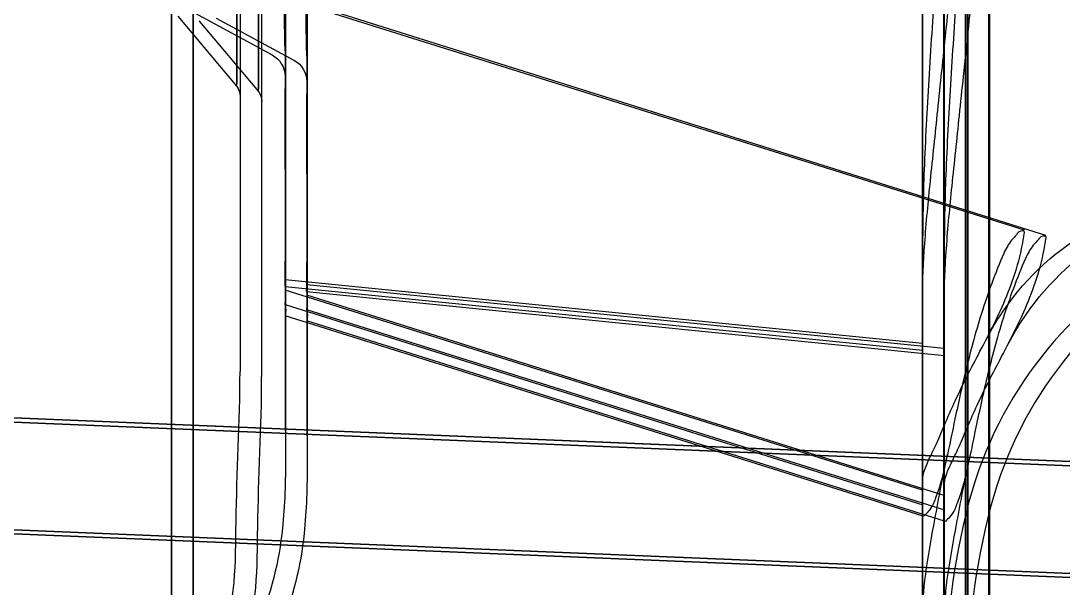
# Model space of a CAD drawing. Header units: millimetres. Extents: x -69706 to 52883, y -6882 to 68885.
# Drawn here: x 7236 to 7489.4, y 25951.8 to 26089.8 of the extents above; entities that cross this region are included whole.
import ezdxf

# ---------------------------------------------------------------- set-up
doc = ezdxf.new("R2010")
doc.units = ezdxf.units.MM
doc.layers.add('ac-SB', color=7, linetype='Continuous', lineweight=13)

# ---------------------------------------------------------------- blocks, each defined once
blk = doc.blocks.new('A$C15852BBE')
at = {"layer": 'ac-SB', "lineweight": -3}
for p, q in [((5707.95, 1276.6), (5707.95, 957.89)), ((5713.22, 1275.36), (5713.22, 956.65)), ((5901.4, 957.89), (5901.4, 1276.62)), ((5906.66, 956.65), (5906.66, 1275.38)), ((5707.78, 958.07), (5707.78, 1274.61)), ((5713.05, 956.83), (5713.05, 1273.37)), ((5713.68, 958.2), (5713.68, 1273.13)), ((5901.4, 695.25), (5901.4, 1274.11)), ((5901.4, 1272.94), (5901.4, 694.09)), ((5906.66, 694.02), (5906.66, 1272.87)), ((5718.78, 958.31), (5718.78, 1271.99)), ((5718.95, 956.96), (5718.95, 1271.89)), ((5724.04, 957.07), (5724.04, 1270.75)), ((5906.66, 1271.7), (5906.66, 692.85)), ((5718.78, 1261.87), (5718.78, 1184.62)), ((5724.04, 1260.63), (5724.04, 1183.38)), ((6000.8, 1238.19), (5620.11, 1253.94)), ((5620.12, 1253.94), (6000.8, 1238.19)), ((6006.07, 1236.96), (5625.38, 1252.7)), ((5625.39, 1252.7), (6006.07, 1236.96)), ((5718.69, 1237.43), (5873.77, 1188.71)), ((5718.78, 1236.47), (5718.78, 1237.25)), ((5718.76, 1234.66), (5718.77, 1234.71)), ((5718.77, 1234.53), (5718.76, 1234.66)), ((5873.82, 1185.95), (5718.76, 1234.66)), ((5718.77, 1234.71), (5718.78, 1234.76)), ((5718.78, 1234.4), (5718.77, 1234.53)), ((5718.78, 1230.44), (5718.78, 1236.47)), ((5718.78, 1230.44), (5718.78, 1236.47)), ((5718.78, 1236.47), (5718.78, 1236.44)), ((5718.78, 1236.44), (5718.78, 1236.4)), ((5718.78, 1236.4), (5718.78, 1236.37)), ((5718.78, 1234.81), (5718.78, 1236.37)), ((5718.78, 1236.37), (5718.78, 1230.57)), ((5718.78, 1234.76), (5718.78, 1234.81)), ((5718.78, 1234.81), (5718.78, 1234.27)), ((5718.78, 1234.27), (5718.78, 1234.4)), ((5718.78, 1231.11), (5718.78, 1234.27)), ((5723.95, 1236.19), (5879.04, 1187.47)), ((5724.04, 1235.23), (5724.04, 1236.01)), ((5724.04, 1229.2), (5724.04, 1235.23)), ((5724.04, 1229.2), (5724.04, 1235.23)), ((5724.04, 1235.23), (5724.05, 1235.2)), ((5724.05, 1235.2), (5724.05, 1235.16)), ((5724.05, 1235.16), (5724.05, 1235.13)), ((5724.05, 1233.57), (5724.05, 1235.13)), ((5724.05, 1235.13), (5724.05, 1229.33)), ((5724.03, 1233.42), (5724.04, 1233.47)), ((5724.04, 1233.29), (5724.03, 1233.42)), ((5879.08, 1184.72), (5724.03, 1233.42)), ((5724.04, 1233.47), (5724.05, 1233.52)), ((5724.05, 1233.16), (5724.04, 1233.29)), ((5724.05, 1233.52), (5724.05, 1233.57)), ((5724.05, 1233.57), (5724.05, 1233.03)), ((5724.05, 1233.03), (5724.05, 1233.16)), ((5724.05, 1229.87), (5724.05, 1233.03)), ((5718.78, 1231.11), (5718.78, 1230.57)), ((5718.78, 1231.11), (5873.74, 1182.44)), ((5718.78, 1230.53), (5718.78, 1230.57)), ((5718.78, 1230.48), (5718.78, 1230.53)), ((5718.78, 1230.44), (5718.78, 1230.48)), ((5718.78, 1228.87), (5718.78, 1230.44)), ((5724.04, 1229.2), (5724.05, 1229.24)), ((5724.04, 1227.63), (5724.04, 1229.2)), ((5724.05, 1229.87), (5724.05, 1229.33)), ((5724.05, 1229.87), (5879.01, 1181.2)), ((5724.05, 1229.29), (5724.05, 1229.33)), ((5724.05, 1229.24), (5724.05, 1229.29)), ((5999.68, 1211.02), (5618.99, 1226.77)), ((5618.99, 1226.77), (5999.68, 1211.02)), ((5718.78, 1228.87), (5718.78, 1008.98)), ((5724.04, 1227.63), (5724.04, 1007.74)), ((6004.94, 1209.78), (5624.26, 1225.53)), ((5624.26, 1225.53), (6004.94, 1209.78)), ((5873.7, 1173.47), (5873.7, 1223)), ((5878.97, 1172.24), (5878.97, 1221.76)), ((5873.81, 1151.88), (5873.81, 1207.59)), ((5879.08, 1150.64), (5879.08, 1206.35)), ((5884.76, 964.56), (5884.76, 1202.21)), ((5890.02, 963.32), (5890.02, 1200.98)), ((5718.77, 1197.01), (5718.76, 1197.07)), ((5873.82, 1181.55), (5718.76, 1197.07)), ((5718.78, 1196.95), (5718.77, 1197.01)), ((5718.78, 1196.89), (5718.78, 1196.95)), ((5718.78, 1196.15), (5718.78, 1196.89)), ((5718.78, 1196.88), (5718.78, 1195.42)), ((5718.78, 1196.18), (5718.78, 1184.27)), ((5718.78, 1195.42), (5718.78, 1192.75)), ((5718.78, 1195.42), (5873.74, 1179.91)), ((5724.04, 1195.77), (5724.03, 1195.83)), ((5879.08, 1180.31), (5724.03, 1195.83)), ((5724.05, 1195.71), (5724.04, 1195.77)), ((5724.05, 1195.65), (5724.05, 1195.71)), ((5724.05, 1195.65), (5724.05, 1194.18)), ((5724.05, 1194.91), (5724.05, 1195.65)), ((5724.05, 1194.94), (5724.05, 1183.04)), ((5724.05, 1194.18), (5724.05, 1191.51)), ((5724.05, 1194.18), (5879.01, 1178.67)), ((5718.78, 1192.54), (5718.78, 1192.75)), ((5718.78, 1184.27), (5718.78, 1192.75)), ((5718.78, 1192.32), (5718.78, 1192.54)), ((5718.78, 1192.11), (5718.78, 1192.32)), ((5718.78, 1192.11), (5718.78, 1183.22)), ((5718.78, 1184.62), (5718.78, 1192.11)), ((5718.78, 1192.11), (5718.78, 1183.22)), ((5724.05, 1191.3), (5724.05, 1191.51)), ((5724.05, 1183.04), (5724.05, 1191.51)), ((5724.05, 1191.09), (5724.05, 1191.3)), ((5724.04, 1190.87), (5724.05, 1191.09)), ((5724.04, 1190.87), (5724.04, 1181.98)), ((5724.04, 1183.38), (5724.04, 1190.87)), ((5724.04, 1190.87), (5724.04, 1181.98)), ((5873.81, 1118.6), (5873.81, 1188.35)), ((5879.08, 1117.36), (5879.08, 1187.12)), ((5718.78, 1183.22), (5718.78, 1171.06)), ((5724.04, 1181.98), (5724.04, 1169.82)), ((5873.7, 1005.5), (5873.7, 1181.13)), ((5878.97, 1004.26), (5878.97, 1179.89)), ((5873.81, 1004.12), (5873.81, 1176.36)), ((5873.81, 1124.27), (5873.81, 1176.36)), ((5879.08, 1002.88), (5879.08, 1175.12)), ((5879.08, 1123.03), (5879.08, 1175.12)), ((5718.78, 1171.06), (5718.78, 959.21)), ((5724.04, 1169.82), (5724.04, 957.97)), ((5873.83, 1111.36), (5694.13, 1167.81)), ((5879.09, 1110.12), (5699.39, 1166.57)), ((5873.7, 962.69), (5873.7, 1165.51)), ((5878.97, 961.46), (5878.97, 1164.27)), ((5873.81, 987.12), (5873.81, 1151.88)), ((5879.08, 985.88), (5879.08, 1150.64)), ((5873.81, 955.04), (5873.81, 1133.48)), ((5873.81, 964.08), (5873.81, 1133.48)), ((5884.76, 970.55), (5884.76, 1135.28)), ((5899.85, 1115.85), (5885.55, 1132.9)), ((5885.55, 1132.9), (5885.55, 997.43)), ((5890.02, 969.31), (5890.02, 1134.05)), ((5873.81, 1092.18), (5873.81, 1130.53)), ((5879.08, 953.8), (5879.08, 1132.24)), ((5879.08, 962.84), (5879.08, 1132.24)), ((5885.55, 970.77), (5885.55, 1132.3)), ((5905.12, 1114.61), (5890.81, 1131.66)), ((5890.81, 1131.66), (5890.81, 996.19)), ((5890.81, 969.53), (5890.81, 1131.06)), ((5879.08, 1090.94), (5879.08, 1129.29)), ((5895.86, 1115.04), (5876.96, 1125.25)), ((5901.12, 1113.8), (5882.23, 1124.01)), ((5873.81, 1111.45), (5873.81, 1118.6)), ((5879.08, 1110.22), (5879.08, 1117.36))]:
    blk.add_line(p, q, dxfattribs=at)
at = {"layer": 'ac-SB', "lineweight": -3, "extrusion": (0, 0, -1)}
for centre, major_axis, start_param, end_param in [((5694.58, 1196.15), (17.11, 17.11), 0.747392, 0.785637), ((5699.85, 1194.91), (-17.11, 17.11), 2.318188, 2.356433), ((6109.68, 1178.97), (-166.85, 166.85), 5.512481, 5.527397), ((6114.95, 1177.73), (166.85, 166.85), 3.941684, 3.956601), ((5888.76, 1135.28), (2.83, 2.83), 3.288084, 3.926991), ((5894.02, 1134.05), (2.83, 2.83), 3.288084, 3.926991), ((5879.81, 1130.53), (4.24, 4.24), 2.851553, 3.926991), ((5885.08, 1129.29), (4.24, 4.24), 2.851553, 3.926991), ((5891.81, 1109.1), (-7.42, 7.42), 1.658063, 1.674078)]:
    blk.add_ellipse(centre, major_axis=major_axis, ratio=1, start_param=start_param, end_param=end_param, dxfattribs=at)
at = {"layer": 'ac-SB', "lineweight": -3}
for points, knots in [([(5873.7, 1223), (5873.7, 1228.89), (5874.04, 1243.08), (5878.31, 1261.28), (5886.58, 1276.62), (5892.87, 1276.62)], [0, 0, 0, 0, 0.293558, 0.713089, 1, 1, 1, 1]), ([(5878.97, 1221.76), (5878.97, 1227.65), (5879.31, 1241.84), (5883.57, 1260.04), (5891.85, 1275.38), (5898.13, 1275.38)], [0, 0, 0, 0, 0.293558, 0.713089, 1, 1, 1, 1]), ([(5626.91, 1163.6), (5636.63, 1164.38), (5670.41, 1173.52), (5707.04, 1212.96), (5712.08, 1257.59), (5713.58, 1270.75), (5713.68, 1272.97), (5713.68, 1273.13)], [0, 0, 0, 0, 0.191384, 0.684569, 0.967249, 0.997563, 1, 1, 1, 1]), ([(5893.43, 1273.41), (5891.5, 1273.24), (5885.49, 1259.89), (5886.22, 1237.44), (5884.76, 1214.4), (5884.76, 1202.21)], [0, 0, 0, 0, 0.07617, 0.498043, 1, 1, 1, 1]), ([(5632.18, 1162.36), (5641.89, 1163.14), (5675.67, 1172.28), (5712.31, 1211.72), (5717.34, 1256.35), (5718.85, 1269.51), (5718.95, 1271.73), (5718.95, 1271.89)], [0, 0, 0, 0, 0.191384, 0.684569, 0.967249, 0.997563, 1, 1, 1, 1]), ([(5898.7, 1272.17), (5896.76, 1272), (5890.76, 1258.65), (5891.49, 1236.2), (5890.02, 1213.16), (5890.02, 1200.98)], [0, 0, 0, 0, 0.07617, 0.498043, 1, 1, 1, 1]), ([(5718.78, 1261.87), (5718.78, 1253.89), (5716.26, 1240.98), (5713.87, 1227.69), (5712.74, 1222.43)], [0, 0, 0, 0, 0.601772, 1, 1, 1, 1]), ([(5724.04, 1260.63), (5724.04, 1252.65), (5721.53, 1239.74), (5719.14, 1226.45), (5718, 1221.19)], [0, 0, 0, 0, 0.601772, 1, 1, 1, 1]), ([(5699.05, 1173.5), (5700.1, 1175.91), (5702.03, 1180.74), (5704.51, 1188.03), (5706.59, 1195.23), (5708.37, 1202.24), (5709.89, 1208.92), (5711.21, 1215.12), (5712.35, 1220.67), (5713.43, 1225.57), (5714.38, 1229.64), (5715.81, 1233.41), (5716.4, 1235.19), (5718.78, 1237.92), (5718.78, 1237.25)], [0, 0, 0, 0, 0.11718, 0.231729, 0.34328, 0.451266, 0.554204, 0.648898, 0.733509, 0.807403, 0.870982, 0.925437, 0.970011, 1, 1, 1, 1]), ([(5704.31, 1172.26), (5705.37, 1174.67), (5707.3, 1179.5), (5709.77, 1186.79), (5711.86, 1193.99), (5713.64, 1201), (5715.16, 1207.68), (5716.47, 1213.88), (5717.61, 1219.43), (5718.7, 1224.33), (5719.65, 1228.4), (5721.07, 1232.17), (5721.66, 1233.95), (5724.04, 1236.68), (5724.04, 1236.01)], [0, 0, 0, 0, 0.11718, 0.231729, 0.34328, 0.451266, 0.554204, 0.648898, 0.733509, 0.807403, 0.870982, 0.925437, 0.970011, 1, 1, 1, 1]), ([(5718.78, 1228.88), (5718.78, 1227.92), (5718.31, 1225.81), (5716.78, 1222.65), (5714.94, 1218.84), (5713.03, 1214.22), (5710.72, 1208.97), (5707.95, 1203.27), (5704.76, 1197.2), (5701.4, 1190.74), (5698.17, 1183.8), (5695.51, 1176.3), (5694.37, 1171.03), (5693.99, 1168.34)], [0, 0, 0, 0, 0.043662, 0.096362, 0.160402, 0.236808, 0.324685, 0.422047, 0.526564, 0.637636, 0.754694, 0.875881, 1, 1, 1, 1]), ([(5724.04, 1227.64), (5724.04, 1226.68), (5723.57, 1224.58), (5722.05, 1221.41), (5720.2, 1217.6), (5718.3, 1212.98), (5715.99, 1207.74), (5713.21, 1202.03), (5710.03, 1195.96), (5706.66, 1189.5), (5703.44, 1182.56), (5700.78, 1175.07), (5699.64, 1169.79), (5699.25, 1167.1)], [0, 0, 0, 0, 0.043662, 0.096362, 0.160402, 0.236808, 0.324685, 0.422047, 0.526564, 0.637636, 0.754694, 0.875881, 1, 1, 1, 1]), ([(5703.51, 1194.78), (5702.47, 1192.78), (5696.44, 1182.32), (5677.37, 1163.35), (5655.12, 1161.6), (5641.91, 1161.6)], [0, 0, 0, 0, 0.090672, 0.483376, 1, 1, 1, 1]), ([(5708.78, 1193.55), (5707.74, 1191.54), (5701.7, 1181.08), (5682.64, 1162.12), (5660.39, 1160.36), (5647.18, 1160.36)], [0, 0, 0, 0, 0.090672, 0.483376, 1, 1, 1, 1]), ([(5873.82, 1185.95), (5873.76, 1186.61), (5873.45, 1186.79), (5873.81, 1188.5), (5873.81, 1188.35)], [0, 0, 0, 0, 0.821481, 1, 1, 1, 1]), ([(5879.08, 1184.72), (5879.02, 1185.37), (5878.72, 1185.55), (5879.08, 1187.26), (5879.08, 1187.12)], [0, 0, 0, 0, 0.821481, 1, 1, 1, 1]), ([(5718.78, 1184.62), (5718.78, 1180.11), (5718.34, 1170.51), (5716.85, 1155.23), (5715, 1138.09), (5713.11, 1119.2), (5710.82, 1099.06), (5708.05, 1078.35), (5704.87, 1057.51), (5701.49, 1036.72), (5698.24, 1016.01), (5695.57, 995.55), (5694.39, 981.98), (5693.99, 975.29)], [0, 0, 0, 0, 0.064123, 0.136568, 0.21832, 0.309413, 0.406675, 0.506627, 0.606603, 0.706488, 0.806342, 0.90472, 1, 1, 1, 1]), ([(5724.04, 1183.38), (5724.04, 1178.87), (5723.61, 1169.27), (5722.11, 1153.99), (5720.27, 1136.85), (5718.38, 1117.96), (5716.09, 1097.82), (5713.32, 1077.11), (5710.13, 1056.27), (5706.75, 1035.48), (5703.51, 1014.77), (5700.84, 994.31), (5699.65, 980.74), (5699.25, 974.05)], [0, 0, 0, 0, 0.064123, 0.136568, 0.21832, 0.309413, 0.406675, 0.506627, 0.606603, 0.706488, 0.806342, 0.90472, 1, 1, 1, 1]), ([(5873.81, 1176.36), (5873.81, 1177.04), (5873.78, 1178.41), (5873.7, 1180.43), (5873.7, 1181.77), (5873.74, 1182.44)], [0, 0, 0, 0, 0.33851, 0.673312, 1, 1, 1, 1]), ([(5873.82, 1181.55), (5873.74, 1176.45), (5873.68, 1166.13), (5873.75, 1150.1), (5873.81, 1139.18), (5873.81, 1133.48)], [0, 0, 0, 0, 0.318432, 0.644221, 1, 1, 1, 1]), ([(5879.08, 1175.12), (5879.08, 1175.8), (5879.04, 1177.17), (5878.96, 1179.19), (5878.97, 1180.54), (5879.01, 1181.2)], [0, 0, 0, 0, 0.33851, 0.673312, 1, 1, 1, 1]), ([(5873.81, 1151.88), (5873.81, 1154.9), (5873.77, 1161.02), (5873.7, 1170.36), (5873.7, 1176.69), (5873.74, 1179.91)], [0, 0, 0, 0, 0.322893, 0.655358, 1, 1, 1, 1]), ([(5879.08, 1180.31), (5879, 1175.21), (5878.94, 1164.89), (5879.02, 1148.86), (5879.08, 1137.94), (5879.08, 1132.24)], [0, 0, 0, 0, 0.318432, 0.644221, 1, 1, 1, 1]), ([(5879.08, 1150.65), (5879.08, 1153.66), (5879.04, 1159.78), (5878.96, 1169.12), (5878.97, 1175.45), (5879.01, 1178.67)], [0, 0, 0, 0, 0.322893, 0.655358, 1, 1, 1, 1]), ([(5693.99, 1168.34), (5693.94, 1168.02), (5695.35, 1167.96), (5695.99, 1169.1), (5697.22, 1170.27), (5698.2, 1171.82), (5698.8, 1172.93), (5699.05, 1173.5)], [0, 0, 0, 0, 0.123891, 0.300019, 0.521251, 0.76026, 1, 1, 1, 1]), ([(5699.05, 972.53), (5700.15, 975.28), (5702.17, 981.12), (5704.64, 990.48), (5706.72, 1000.87), (5708.49, 1012.38), (5710, 1025.01), (5711.31, 1038.73), (5712.47, 1053.55), (5713.54, 1069.76), (5714.61, 1087.85), (5715.78, 1108.08), (5717.22, 1129.7), (5718.43, 1150.91), (5718.78, 1164.67), (5718.78, 1171.06)], [0, 0, 0, 0, 0.044421, 0.092476, 0.145105, 0.203161, 0.267017, 0.335885, 0.409701, 0.489935, 0.579439, 0.68143, 0.793756, 0.904237, 1, 1, 1, 1]), ([(5699.25, 1167.1), (5699.21, 1166.78), (5700.61, 1166.72), (5701.26, 1167.86), (5702.49, 1169.04), (5703.47, 1170.58), (5704.06, 1171.69), (5704.31, 1172.26)], [0, 0, 0, 0, 0.123891, 0.300019, 0.521251, 0.76026, 1, 1, 1, 1]), ([(5704.31, 971.29), (5705.42, 974.04), (5707.44, 979.88), (5709.91, 989.24), (5711.99, 999.63), (5713.76, 1011.14), (5715.27, 1023.78), (5716.58, 1037.49), (5717.74, 1052.31), (5718.81, 1068.52), (5719.87, 1086.61), (5721.05, 1106.84), (5722.49, 1128.46), (5723.7, 1149.67), (5724.04, 1163.43), (5724.04, 1169.82)], [0, 0, 0, 0, 0.044421, 0.092476, 0.145105, 0.203161, 0.267017, 0.335885, 0.409701, 0.489935, 0.579439, 0.68143, 0.793756, 0.904237, 1, 1, 1, 1]), ([(5873.81, 1124.28), (5873.81, 1122.93), (5873.88, 1120.24), (5873.96, 1116.09), (5873.91, 1113.29), (5873.88, 1111.83)], [0, 0, 0, 0, 0.32437, 0.649449, 1, 1, 1, 1]), ([(5879.08, 1123.04), (5879.08, 1121.69), (5879.15, 1119), (5879.23, 1114.85), (5879.18, 1112.05), (5879.15, 1110.6)], [0, 0, 0, 0, 0.32437, 0.649449, 1, 1, 1, 1])]:
    blk.add_open_spline(points, degree=3, knots=knots, dxfattribs=at)
for points in [[(5873.81, 1207.59), (5873.81, 1212.68), (5873.7, 1217.86), (5873.7, 1223)], [(5879.08, 1206.35), (5879.08, 1211.44), (5878.97, 1216.62), (5878.97, 1221.76)], [(5718.78, 1183.22), (5718.78, 1183.45), (5718.78, 1183.69), (5718.78, 1183.92)], [(5724.04, 1181.98), (5724.04, 1182.22), (5724.05, 1182.45), (5724.05, 1182.68)], [(5873.74, 1179.91), (5873.75, 1180.27), (5873.76, 1180.64), (5873.79, 1181.01)], [(5879.01, 1178.67), (5879.02, 1179.04), (5879.03, 1179.4), (5879.05, 1179.77)]]:
    blk.add_open_spline(points, degree=3, dxfattribs=at)

msp = doc.modelspace()

# ---------------------------------------------------------------- block references
at = {"layer": 'ac-SB', "rotation": 180}
msp.add_blockref('A$C15852BBE', (13179.315, 27205.514), dxfattribs=at)

doc.saveas('drawing.dxf')
